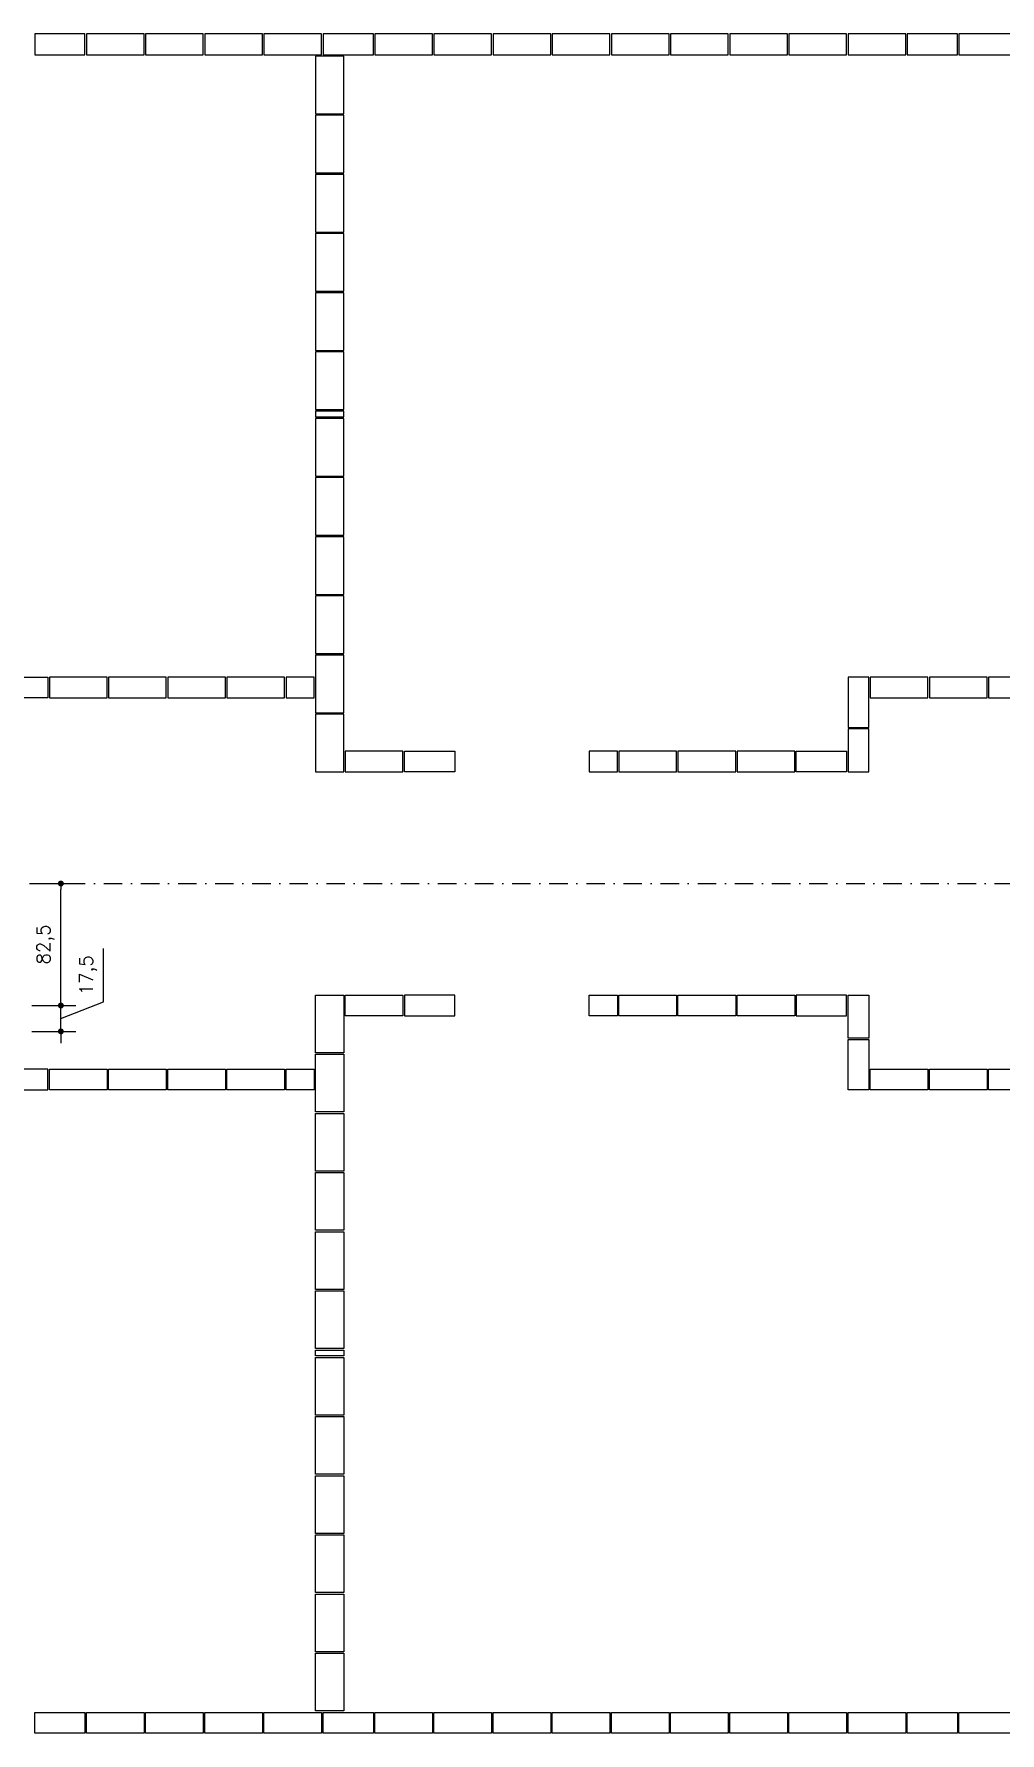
# Model space of a CAD drawing. Extents: x 26375 to 53850, y -1187 to 1911.
# Drawn here: x 51175 to 51828, y 224 to 1373 of the extents above; entities that cross this region are included whole.
import ezdxf

# ---------------------------------------------------------------- set-up
doc = ezdxf.new("R2010")
doc.units = 0
doc.header["$LTSCALE"] = 25
doc.linetypes.add('DASHDOT', pattern=[1, 0.5, -0.25, 0, -0.25])
for name, color, linetype in [('COTA', 1, 'Continuous'), ('EIXOS', 1, 'DASHDOT'), ('PROJ', 252, 'Continuous')]:
    doc.layers.add(name, color=color, linetype=linetype)
doc.styles.add('COTA', font='romans.shx')
doc.dimstyles.new('forma', dxfattribs={"dimtxt": 1.8, "dimasz": 0.8, "dimexe": 2, "dimexo": 1, "dimgap": 1, "dimtad": 1, "dimdec": 1, "dimzin": 9, "dimtxsty": 'COTA', "dimblk1": 'DOT', "dimblk2": 'DOT', "dimsah": 1, "dimcen": 0, "dimdle": 1, "dimclrd": 256, "dimclre": 256, "dimclrt": 2, "dimadec": 0, "dimazin": 0, "dimtfac": 1, "dimtdec": 0, "dimtmove": 0, "dimatfit": 3, "dimfxl": 1, "dimtolj": 1, "dimtzin": 0, "dimarcsym": 0})

# ---------------------------------------------------------------- blocks, each defined once
blk = doc.blocks.new('A$C55ad4023')
at = {"layer": 'PROJ'}
for points in [[(-2415.9, -408), (-2381.9, -408), (-2381.9, -394), (-2415.9, -394), (-2415.9, -408)], [(-2380.9, -408), (-2341.9, -408), (-2341.9, -394), (-2380.9, -394), (-2380.9, -408)], [(-2340.9, -408), (-2301.9, -408), (-2301.9, -394), (-2340.9, -394), (-2340.9, -408)], [(-2300.9, -408), (-2261.9, -408), (-2261.9, -394), (-2300.9, -394), (-2300.9, -408)], [(-2260.9, -408), (-2221.9, -408), (-2221.9, -394), (-2260.9, -394), (-2260.9, -408)], [(-2220.9, -408), (-2186.9, -408), (-2186.9, -394), (-2220.9, -394), (-2220.9, -408)], [(-2185.9, -408), (-2146.9, -408), (-2146.9, -394), (-2185.9, -394), (-2185.9, -408)], [(-2145.9, -408), (-2106.9, -408), (-2106.9, -394), (-2145.9, -394), (-2145.9, -408)], [(-2105.9, -408), (-2066.9, -408), (-2066.9, -394), (-2105.9, -394), (-2105.9, -408)], [(-2065.9, -408), (-2026.9, -408), (-2026.9, -394), (-2065.9, -394), (-2065.9, -408)], [(-2025.9, -408), (-1986.9, -408), (-1986.9, -394), (-2025.9, -394), (-2025.9, -408)], [(-1985.9, -408), (-1946.9, -408), (-1946.9, -394), (-1985.9, -394), (-1985.9, -408)], [(-1945.9, -408), (-1906.9, -408), (-1906.9, -394), (-1945.9, -394), (-1945.9, -408)], [(-1905.9, -408), (-1866.9, -408), (-1866.9, -394), (-1905.9, -394), (-1905.9, -408)], [(-1865.9, -408), (-1826.9, -408), (-1826.9, -394), (-1865.9, -394), (-1865.9, -408)], [(-1825.9, -408), (-1791.9, -408), (-1791.9, -394), (-1825.9, -394), (-1825.9, -408)], [(-1790.9, -408), (-1751.9, -408), (-1751.9, -394), (-1790.9, -394), (-1790.9, -408)], [(-2225.9, -409), (-2225.9, -448), (-2206.9, -448), (-2206.9, -409), (-2225.9, -409)], [(-2225.9, -449), (-2225.9, -488), (-2206.9, -488), (-2206.9, -449), (-2225.9, -449)], [(-2225.9, -489), (-2225.9, -528), (-2206.9, -528), (-2206.9, -489), (-2225.9, -489)], [(-2225.9, -529), (-2225.9, -568), (-2206.9, -568), (-2206.9, -529), (-2225.9, -529)], [(-2225.9, -569), (-2225.9, -608), (-2206.9, -608), (-2206.9, -569), (-2225.9, -569)], [(-2225.9, -609), (-2225.9, -648), (-2206.9, -648), (-2206.9, -609), (-2225.9, -609)], [(-2206.9, -653), (-2206.9, -649), (-2225.9, -649), (-2225.9, -653), (-2206.9, -653)], [(-2225.9, -654), (-2225.9, -693), (-2206.9, -693), (-2206.9, -654), (-2225.9, -654)], [(-2225.9, -694), (-2225.9, -733), (-2206.9, -733), (-2206.9, -694), (-2225.9, -694)], [(-2225.9, -734), (-2225.9, -773), (-2206.9, -773), (-2206.9, -734), (-2225.9, -734)], [(-2225.9, -774), (-2225.9, -813), (-2206.9, -813), (-2206.9, -774), (-2225.9, -774)], [(-2225.9, -814), (-2225.9, -853), (-2206.9, -853), (-2206.9, -814), (-2225.9, -814)], [(-2440.9, -829), (-2406.9, -829), (-2406.9, -843), (-2440.9, -843), (-2440.9, -829)], [(-2366.9, -829), (-2405.9, -829), (-2405.9, -843), (-2366.9, -843), (-2366.9, -829)], [(-2326.9, -829), (-2365.9, -829), (-2365.9, -843), (-2326.9, -843), (-2326.9, -829)], [(-2286.9, -829), (-2325.9, -829), (-2325.9, -843), (-2286.9, -843), (-2286.9, -829)], [(-2246.9, -829), (-2285.9, -829), (-2285.9, -843), (-2246.9, -843), (-2246.9, -829)], [(-2245.9, -843), (-2226.9, -843), (-2226.9, -829), (-2245.9, -829), (-2245.9, -843)], [(-1865.9, -829), (-1865.9, -863), (-1851.9, -863), (-1851.9, -829), (-1865.9, -829)], [(-1811.9, -829), (-1850.9, -829), (-1850.9, -843), (-1811.9, -843), (-1811.9, -829)], [(-1771.9, -829), (-1810.9, -829), (-1810.9, -843), (-1771.9, -843), (-1771.9, -829)], [(-1731.9, -829), (-1770.9, -829), (-1770.9, -843), (-1731.9, -843), (-1731.9, -829)], [(-2225.9, -854), (-2225.9, -893), (-2206.9, -893), (-2206.9, -854), (-2225.9, -854)], [(-1865.9, -864), (-1865.9, -893), (-1851.9, -893), (-1851.9, -864), (-1865.9, -864)], [(-2166.9, -879), (-2205.9, -879), (-2205.9, -893), (-2166.9, -893), (-2166.9, -879)], [(-2165.9, -879), (-2131.9, -879), (-2131.9, -893), (-2165.9, -893), (-2165.9, -879)], [(-2040.9, -893), (-2021.9, -893), (-2021.9, -879), (-2040.9, -879), (-2040.9, -893)], [(-1981.9, -879), (-2020.9, -879), (-2020.9, -893), (-1981.9, -893), (-1981.9, -879)], [(-1941.9, -879), (-1980.9, -879), (-1980.9, -893), (-1941.9, -893), (-1941.9, -879)], [(-1901.9, -879), (-1940.9, -879), (-1940.9, -893), (-1901.9, -893), (-1901.9, -879)], [(-1900.9, -879), (-1866.9, -879), (-1866.9, -893), (-1900.9, -893), (-1900.9, -879)], [(-2225.9, -1083), (-2225.9, -1044), (-2206.9, -1044), (-2206.9, -1083), (-2225.9, -1083)], [(-2166.9, -1058), (-2205.9, -1058), (-2205.9, -1044), (-2166.9, -1044), (-2166.9, -1058)], [(-2165.9, -1058), (-2131.9, -1058), (-2131.9, -1044), (-2165.9, -1044), (-2165.9, -1058)], [(-2040.9, -1044), (-2021.9, -1044), (-2021.9, -1058), (-2040.9, -1058), (-2040.9, -1044)], [(-1981.9, -1058), (-2020.9, -1058), (-2020.9, -1044), (-1981.9, -1044), (-1981.9, -1058)], [(-1941.9, -1058), (-1980.9, -1058), (-1980.9, -1044), (-1941.9, -1044), (-1941.9, -1058)], [(-1901.9, -1058), (-1940.9, -1058), (-1940.9, -1044), (-1901.9, -1044), (-1901.9, -1058)], [(-1900.9, -1058), (-1866.9, -1058), (-1866.9, -1044), (-1900.9, -1044), (-1900.9, -1058)], [(-1865.9, -1073), (-1865.9, -1044), (-1851.9, -1044), (-1851.9, -1073), (-1865.9, -1073)], [(-1865.9, -1108), (-1865.9, -1074), (-1851.9, -1074), (-1851.9, -1108), (-1865.9, -1108)], [(-2225.9, -1123), (-2225.9, -1084), (-2206.9, -1084), (-2206.9, -1123), (-2225.9, -1123)], [(-2440.9, -1108), (-2406.9, -1108), (-2406.9, -1094), (-2440.9, -1094), (-2440.9, -1108)], [(-2366.9, -1108), (-2405.9, -1108), (-2405.9, -1094), (-2366.9, -1094), (-2366.9, -1108)], [(-2326.9, -1108), (-2365.9, -1108), (-2365.9, -1094), (-2326.9, -1094), (-2326.9, -1108)], [(-2286.9, -1108), (-2325.9, -1108), (-2325.9, -1094), (-2286.9, -1094), (-2286.9, -1108)], [(-2246.9, -1108), (-2285.9, -1108), (-2285.9, -1094), (-2246.9, -1094), (-2246.9, -1108)], [(-2245.9, -1094), (-2226.9, -1094), (-2226.9, -1108), (-2245.9, -1108), (-2245.9, -1094)], [(-1811.9, -1108), (-1850.9, -1108), (-1850.9, -1094), (-1811.9, -1094), (-1811.9, -1108)], [(-1771.9, -1108), (-1810.9, -1108), (-1810.9, -1094), (-1771.9, -1094), (-1771.9, -1108)], [(-1731.9, -1108), (-1770.9, -1108), (-1770.9, -1094), (-1731.9, -1094), (-1731.9, -1108)], [(-2225.9, -1163), (-2225.9, -1124), (-2206.9, -1124), (-2206.9, -1163), (-2225.9, -1163)], [(-2225.9, -1203), (-2225.9, -1164), (-2206.9, -1164), (-2206.9, -1203), (-2225.9, -1203)], [(-2225.9, -1243), (-2225.9, -1204), (-2206.9, -1204), (-2206.9, -1243), (-2225.9, -1243)], [(-2225.9, -1283), (-2225.9, -1244), (-2206.9, -1244), (-2206.9, -1283), (-2225.9, -1283)], [(-2206.9, -1284), (-2206.9, -1288), (-2225.9, -1288), (-2225.9, -1284), (-2206.9, -1284)], [(-2225.9, -1328), (-2225.9, -1289), (-2206.9, -1289), (-2206.9, -1328), (-2225.9, -1328)], [(-2225.9, -1368), (-2225.9, -1329), (-2206.9, -1329), (-2206.9, -1368), (-2225.9, -1368)], [(-2225.9, -1408), (-2225.9, -1369), (-2206.9, -1369), (-2206.9, -1408), (-2225.9, -1408)], [(-2225.9, -1448), (-2225.9, -1409), (-2206.9, -1409), (-2206.9, -1448), (-2225.9, -1448)], [(-2225.9, -1488), (-2225.9, -1449), (-2206.9, -1449), (-2206.9, -1488), (-2225.9, -1488)], [(-2225.9, -1528), (-2225.9, -1489), (-2206.9, -1489), (-2206.9, -1528), (-2225.9, -1528)], [(-2415.9, -1529), (-2381.9, -1529), (-2381.9, -1543), (-2415.9, -1543), (-2415.9, -1529)], [(-2380.9, -1529), (-2341.9, -1529), (-2341.9, -1543), (-2380.9, -1543), (-2380.9, -1529)], [(-2340.9, -1529), (-2301.9, -1529), (-2301.9, -1543), (-2340.9, -1543), (-2340.9, -1529)], [(-2300.9, -1529), (-2261.9, -1529), (-2261.9, -1543), (-2300.9, -1543), (-2300.9, -1529)], [(-2260.9, -1529), (-2221.9, -1529), (-2221.9, -1543), (-2260.9, -1543), (-2260.9, -1529)], [(-2220.9, -1529), (-2186.9, -1529), (-2186.9, -1543), (-2220.9, -1543), (-2220.9, -1529)], [(-2185.9, -1529), (-2146.9, -1529), (-2146.9, -1543), (-2185.9, -1543), (-2185.9, -1529)], [(-2145.9, -1529), (-2106.9, -1529), (-2106.9, -1543), (-2145.9, -1543), (-2145.9, -1529)], [(-2105.9, -1529), (-2066.9, -1529), (-2066.9, -1543), (-2105.9, -1543), (-2105.9, -1529)], [(-2065.9, -1529), (-2026.9, -1529), (-2026.9, -1543), (-2065.9, -1543), (-2065.9, -1529)], [(-2025.9, -1529), (-1986.9, -1529), (-1986.9, -1543), (-2025.9, -1543), (-2025.9, -1529)], [(-1985.9, -1529), (-1946.9, -1529), (-1946.9, -1543), (-1985.9, -1543), (-1985.9, -1529)], [(-1945.9, -1529), (-1906.9, -1529), (-1906.9, -1543), (-1945.9, -1543), (-1945.9, -1529)], [(-1905.9, -1529), (-1866.9, -1529), (-1866.9, -1543), (-1905.9, -1543), (-1905.9, -1529)], [(-1865.9, -1529), (-1826.9, -1529), (-1826.9, -1543), (-1865.9, -1543), (-1865.9, -1529)], [(-1825.9, -1529), (-1791.9, -1529), (-1791.9, -1543), (-1825.9, -1543), (-1825.9, -1529)], [(-1790.9, -1529), (-1751.9, -1529), (-1751.9, -1543), (-1790.9, -1543), (-1790.9, -1529)]]:
    blk.add_lwpolyline(points, dxfattribs=at)
blk = doc.blocks.new('_Dot')
at = {"color": 0, "linetype": 'ByBlock', "lineweight": -2}
blk.add_line((-0.5, 0), (-1, 0), dxfattribs=at)
at = {"color": 0, "linetype": 'ByBlock', "const_width": 0.5}
blk.add_lwpolyline([(-0.25, 0, 1), (0.25, 0, 1)], format="xyb", close=True, dxfattribs=at)
blk = doc.blocks.new('*D406')
at = {"layer": 'COTA', "lineweight": -2, "transparency": 16777216}
for p, q in [((51222.1, 718.6), (51222.1, 754.8)), ((51193.3, 720.2), (51193.3, 724.2)), ((51173.7, 716.2), (51203.3, 716.2)), ((51193.3, 707.5), (51222.1, 718.6)), ((51193.3, 698.7), (51193.3, 716.2)), ((51193.3, 698.7), (51193.3, 716.2)), ((51173.7, 698.7), (51203.3, 698.7)), ((51193.3, 694.7), (51193.3, 690.7))]:
    blk.add_line(p, q, dxfattribs=at)
at = {"layer": 'Defpoints', "color": 0, "transparency": 16777216}
for p in [(51168.7, 716.2), (51193.3, 716.2), (51168.7, 698.7)]:
    blk.add_point(p, dxfattribs=at)
at = {"layer": 'COTA', "lineweight": -2, "transparency": 16777216, "xscale": 4, "yscale": 4, "zscale": 4}
for p, rotation in [((51193.3, 716.2), 270), ((51193.3, 698.7), 90)]:
    blk.add_blockref('_Dot', p, dxfattribs=dict(at, rotation=rotation))
at = {"layer": 'COTA', "color": 2, "transparency": 16777216, "insert": (51211.8, 736.7), "char_height": 9, "attachment_point": 5, "rotation": 90, "style": 'COTA'}
blk.add_mtext('\\A1;17,5 ', dxfattribs=at)
blk = doc.blocks.new('*D407')
at = {"layer": 'COTA', "lineweight": -2, "transparency": 16777216}
for p, q in [((51185, 798.7), (51203.3, 798.7)), ((51193.3, 720.2), (51193.3, 794.7)), ((51173.7, 716.2), (51203.3, 716.2))]:
    blk.add_line(p, q, dxfattribs=at)
at = {"layer": 'Defpoints', "color": 0, "transparency": 16777216}
for p in [(51180, 798.7), (51193.3, 798.7), (51168.7, 716.2)]:
    blk.add_point(p, dxfattribs=at)
at = {"layer": 'COTA', "lineweight": -2, "transparency": 16777216, "xscale": 4, "yscale": 4, "zscale": 4}
for p, rotation in [((51193.3, 798.7), 90), ((51193.3, 716.2), 270)]:
    blk.add_blockref('_Dot', p, dxfattribs=dict(at, rotation=rotation))
at = {"layer": 'COTA', "color": 2, "transparency": 16777216, "insert": (51182.9, 757.5), "char_height": 9, "attachment_point": 5, "rotation": 90, "style": 'COTA'}
blk.add_mtext('\\A1;82,5 ', dxfattribs=at)

msp = doc.modelspace()

# ---------------------------------------------------------------- linework, layer by layer
at = {"layer": 'EIXOS'}
msp.add_line((49992.38, 798.72), (53210.86, 798.72), dxfattribs=at)

# ---------------------------------------------------------------- block references
at = {"layer": 'PROJ'}
msp.add_blockref('A$C55ad4023', (53591.46, 1767.21), dxfattribs=at)

# ---------------------------------------------------------------- dimensions: what is measured, and where the dimension line sits
at = {"layer": 'COTA'}
dim = msp.add_linear_dim(base=(51193.29, 798.72), p1=(51168.69, 716.22), p2=(51180, 798.72), angle=90, dimstyle='forma', override={"dimscale": 5, "dimpost": ' ', "dimtmove": 1}, dxfattribs=at)
dim.commit()
dim.dimension.update_dxf_attribs({"geometry": '*D407', "text_midpoint": (51182.93, 757.47)})
dim = msp.add_linear_dim(base=(51193.29, 716.22), p1=(51168.69, 698.72), p2=(51168.69, 716.22), angle=90, dimstyle='forma', override={"dimscale": 5, "dimpost": ' ', "dimtmove": 1}, dxfattribs=at)
dim.commit()
dim.dimension.update_dxf_attribs({"geometry": '*D406', "text_midpoint": (51222.15, 723.64), "dimtype": 160})

doc.saveas('drawing.dxf')
